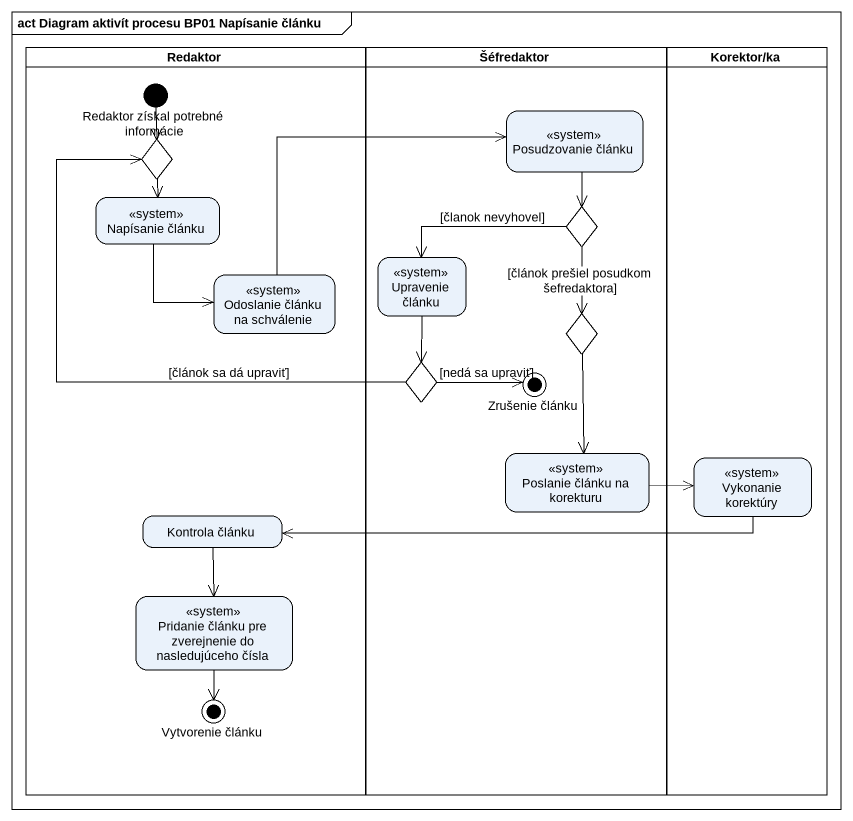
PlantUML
@startuml
mainframe act Diagram aktivít procesu BP01 Napísanie článku
hide empty description
state Redaktor <<partition>> {
  state "Redaktor získal potrebné informácie" as Redaktor_získal_potrebné <<start>>
  state choice1 <<choice>>
  state "Napísanie článku" as Napísanie_článku <<system>>
  state "Odoslanie článku na schválenie" as Odoslanie_článku_na <<system>>
  state "Kontrola článku" as Kontrola_článku
  state "Pridanie článku pre zverejnenie do nasledujúceho čísla" as Pridanie_článku_pre <<system>>
  state "Vytvorenie článku" as Vytvorenie_článku <<end>>
}
state Šéfredaktor <<partition>> {
  state "Posudzovanie článku" as Posudzovanie_článku <<system>>
  state choice2 <<choice>>
  state "Upravenie článku" as Upravenie_článku <<system>>
  state choice3 <<choice>>
  state choice4 <<choice>>
  state "Zrušenie článku" as Zrušenie_článku <<end>>
  state "Poslanie článku na korekturu" as Poslanie_článku_na_korekturu <<system>>
}
state "Korektor/ka" as Korektor_ka <<partition>> {
  state "Vykonanie korektúry" as Vykonanie_korektúry <<system>>
}
Redaktor_získal_potrebné --> choice1
choice1 --> Napísanie_článku
Posudzovanie_článku --> choice2
Napísanie_článku --> Odoslanie_článku_na
choice2 -left-> Upravenie_článku : [članok nevyhovel]
choice2 --> choice3 : [článok prešiel posudkom šefredaktora]
Odoslanie_článku_na -right-> Posudzovanie_článku
Upravenie_článku --> choice4
choice3 --> Poslanie_článku_na_korekturu
choice4 -up-> choice1 : [článok sa dá upraviť]
choice4 -right-> Zrušenie_článku : [nedá sa upraviť]
Poslanie_článku_na_korekturu -right-> Vykonanie_korektúry
Vykonanie_korektúry -left-> Kontrola_článku
Kontrola_článku --> Pridanie_článku_pre
Pridanie_článku_pre --> Vytvorenie_článku
@enduml
